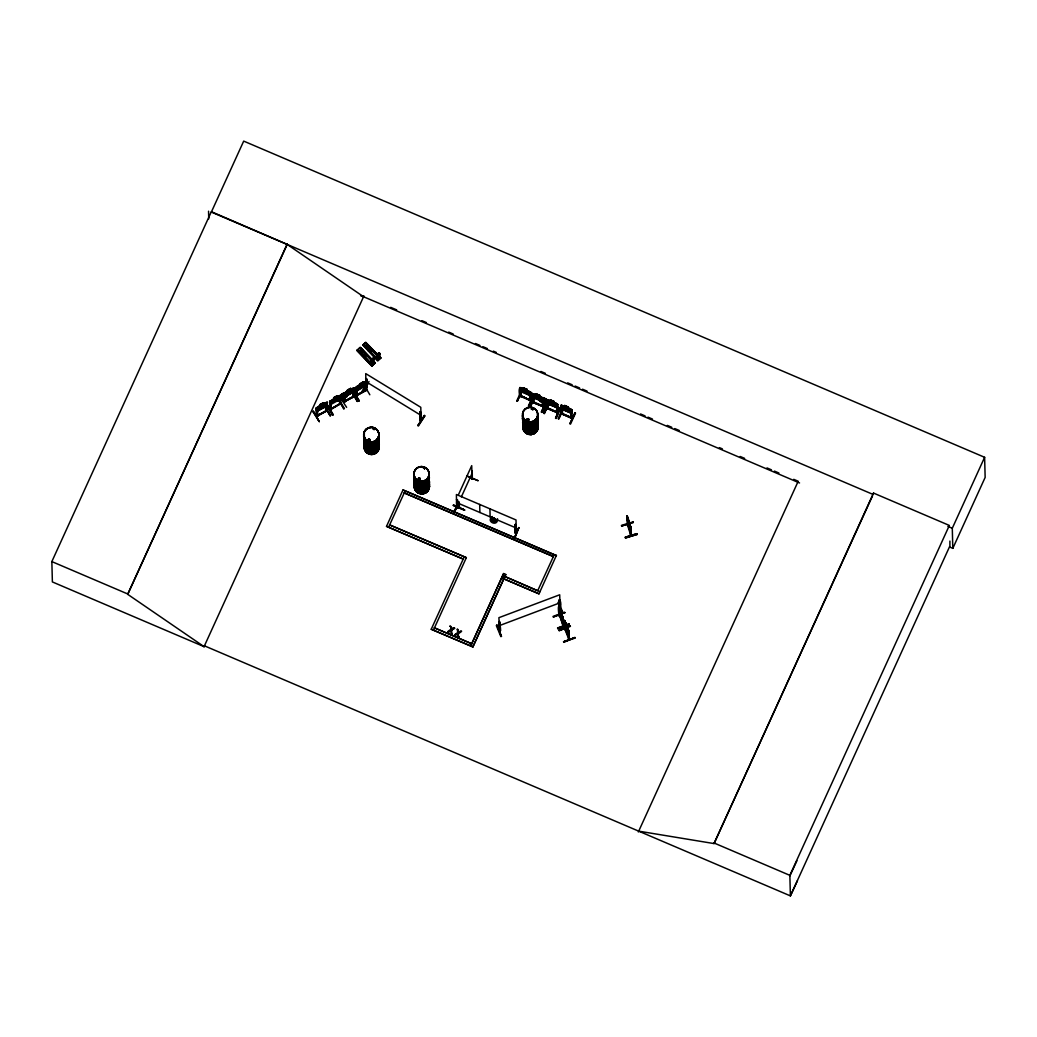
<?xml version="1.0" encoding="UTF-8"?>
<svg xmlns="http://www.w3.org/2000/svg" width="1037" height="1037" viewBox="0 0 1037 1037"><rect width="100%" height="100%" fill="white"/><g stroke="black" fill="none" stroke-linecap="round" stroke-linejoin="round"><path stroke-width="1.5" d="M458.782 507.184L459.235 507.404M459.508 506.899L459.313 507.715L459.391 503.762M472.055 478.575L471.718 465.639L458.535 494.545M493.716 522.026L493.469 518.007L491.694 519.796L492.653 521.676L494.818 521.818L496.023 520.068L494.118 517.878M373.826 429.383L374.422 428.799M418.391 478.913L419.078 479.898M418.481 479.211L418.715 478.381M420.024 478.938C420.711 480.507 418.248 476.152 418.105 479.548M424.405 468.4L423.796 468.18L424.457 468.283M424.574 468.05L424.483 468.957M528.935 419.635L527.963 420.931L526.744 419.868M533.329 408.863L532.318 408.565L532.292 409.602M533.316 408.993L532.331 409.511M366.722 387.553L366.061 386.542L362.613 391.688L362.03 391.338L365.322 386.308M419.985 411.637L419.972 420.037L420.957 420.698L420.931 412.207L419.985 411.637L419.855 419.752L421.022 420.672L420.802 407.321L365.724 373.605L365.944 381.655L421.009 415.37M565.061 628.228L565.489 629.744L564.543 628.526M568.457 638.338L569.456 639.505L568.756 630.392L569.002 639.414M558.93 614.798L559.254 616.172L559.734 615.524M562.637 625.117L563.13 624.417L563.026 626.037M563.221 624.909C564.815 630.911 561.704 602.899 562.702 625.104M379.944 353.811C379.218 351.893 380.462 354.032 379.296 357.195L377.299 358.996L376.366 356.132M500.275 629.939L499.406 631.002L500.132 629.926C501.869 635.188 497.838 607.591 499.549 631.014M628.124 525.111L627.268 524.035L628.15 525.305M628.137 525.007L627.566 525.539L628.072 524.994M464.628 510.01L453.441 505.097M363.857 354.913L364.687 356.093L365.53 354.758M371.35 350.039L370.65 350.921M330.181 409.33L339.617 404.028M331.334 409.213L331.075 408.409L330.064 409.395L331.347 409.161L330.272 409.758L329.96 401.293L330.92 400.749L331.27 409.278M340.758 403.665L330.557 409.732L330.336 400.956L330.479 403.704M344.841 401.837L344.647 393.736L343.48 393.904M344.841 401.539L343.571 401.721M354.369 396.575L353.384 397.158L352.995 396.471L354.174 395.823L357.324 401.423L357.908 401.099L352.541 392.116M352.982 391.882L353.163 396.536M354.382 396.173L354.174 395.823M317.659 415.785L316.415 416.148L325.942 411.183M316.402 415.915L317.685 415.967M317.685 415.681L317.153 407.632L316.194 408.163L316.454 416.031M325.722 406.154L325.735 411.041L326.914 410.095M365.62 389.925L366.891 389.795M370.494 361.991L373.45 357.985L371.479 359.372L370.572 362.094M373.683 363.793L372.568 363.08M373.19 363.637L372.568 363.313L373.229 363.274M374.37 358.283L373.566 362.354L371.57 364.156L370.663 361.965M372.944 364.104L373.1 364.83L373.864 363.287L373.074 363.793M492.653 521.676L493.612 518.306M367.837 439.701L369.185 438.742M369.678 440.168L369.133 438.988M370.092 440.012L369.703 440.803M373.216 429.085L374.551 429.111M370.092 440.336L369.457 438.871M423.42 468.335L424.353 467.843M420.296 479.587L419.894 478.264M526.666 419.609L527.185 418.896M528.922 420.244L528.727 419.117M499.134 630.665L500.106 629.861M560.032 607.436L559.06 608.55M558.904 608.162C562.067 608.888 560.874 598.168 558.813 600.073L559.176 611.376L562.987 620.087L558.684 609.212L562.922 620.113L562.313 619.776M560.187 608.162L559.176 608.499M559.047 608.252L560.187 607.812M453.415 505.304L464.641 509.984L453.441 505.084M491.694 519.796L492.899 518.033M493.781 518.357L496.023 520.068M378.648 358.504C379.283 358.18 378.129 357.48 378.518 358.387M379.231 358.452L379.283 359.009M472.315 479.198L472.237 470.694M471.744 478.964L472.068 478.226M457.382 500.21L456.539 499.406L457.382 500.21L457.706 508.311L456.798 507.43L457.745 507.832M453.493 512.771L458.406 501.895M458.976 501.999L454.102 512.861M454.115 513.03L458.976 502.154M456.786 507.132C455.528 508.83 459.715 507.702 456.617 507.119M532.681 397.054C532.914 415.267 531.994 383.094 532.616 396.471M533.64 393.788L543.466 398.389L542.208 397.378M533.446 394.643L532.603 393.84L533.446 394.643L533.64 402.395M534.431 397.78L530.179 407.463L529.544 407.204L533.861 397.69M530.076 407.398L534.275 397.871M539.733 399.452L534.431 396.445L534.392 394.591L536.22 395.032L536.116 393.84L539.797 395.382L539.771 396.497L541.495 397.573M536.142 394.838L536.116 393.84M533.938 402.356L532.72 402.084M539.797 395.382L536.064 393.956M542.481 401.617L542.494 406.465L542.934 405.713L543.906 406.543L542.714 405.973M542.649 401.241L542.623 406.504M546.642 399.725L550.427 400.995M546.266 402.913L542.001 412.428L546.214 402.875M546.693 408.371L547.925 408.824L547.601 400.723L546.59 400.295L547.795 399.854M547.601 400.723L546.758 399.919L546.823 408.397L557.893 412.998L557.673 404.352L556.558 404.482L557.737 404.521M543.764 413.283L547.977 403.756L543.712 413.283L544.334 413.543L547.99 405.389M548.586 403.86L544.334 413.543M550.284 399.919L553.965 401.462L550.284 399.919L550.31 400.917M547.808 408.772L547.017 407.645M547.925 408.824L547.86 403.562L545.397 401.358L547.717 401.267L544.594 400.788L541.56 398.597L543.881 400.71L542.079 401.125M553.991 402.46L553.836 401.449L553.81 402.55L555.663 403.652L555.702 405.506L550.453 404.08M547.821 403.963L556.506 407.463L547.873 403.834M557.686 407.126L556.363 407.515M557.089 411.793L556.83 412.687L558.062 412.324L556.649 412.48M555.599 418.105L560.408 407.204L555.547 418.248L556.169 418.507L561.017 407.606M515.233 532.422L516.478 532.655L515.246 533.018C514.132 518.694 517.256 524.878 516.309 533.329L516.024 519.965L456.41 494.519L456.578 507.832L457.589 508.26M515.246 533.018L515.35 532.175M514.728 537.257L518.915 527.574M514.585 538.838L518.863 527.548L514.041 538.566M204.172 646.699L52.381 581.926L51.85 561.587L211.341 211.678L287.197 244.421L127.707 594.331L204.069 646.647L204.445 645.831L790.401 895.89L797.44 880.711M949.905 541.081L949.892 545.98L790.401 895.89L789.857 875.345L949.348 525.435L873.517 493.068L873.154 494.48L211.354 212.066L243.695 141.11L984.619 457.304L985.15 477.422L952.809 548.366L949.84 547.095M127.707 594.331L287.184 244.045M204.069 646.647L363.935 295.921M386.516 526.355L463.215 559.086L386.516 526.355L402.978 489.97L556.428 555.599L405.195 490.812L388.681 527.029M461.387 496.814L471.926 473.689M520.626 388.46L519.783 387.657L520.626 388.46L520.846 396.614M519.68 390.236L529.505 395.266L520.833 391.701M520.82 387.605L530.659 392.155L529.544 392.271L530.724 392.323L531.061 400.425L519.991 395.706C525.668 396.264 533.161 405.506 529.803 395.123M521.08 391.519L516.698 400.995L517.32 401.267L521.637 391.61L517.32 401.267M520.872 387.657C516.556 386.581 522.078 408.254 519.783 387.527M519.874 395.356L520.95 396.562L520.872 391.312M526.913 389.368L523.296 387.682L523.387 388.875L521.559 388.421L521.611 390.275L523.465 391.843L528.701 393.295L528.65 391.455L526.809 390.34M529.92 399.647L529.855 400.425M529.868 399.556L530.763 400.463L520.898 395.732M532.849 396.393L528.494 406.037L529.116 406.297L533.394 396.769M532.901 396.536L528.559 405.895M470.668 646.077L503.606 573.552L505.784 574.485L472.846 647.01L431.236 629.252L464.174 556.973M466.339 557.647L389.64 524.916L466.339 557.647L433.414 630.172M550.258 404.741L548.884 405.234C547.186 406.258 536.349 398.027 540.446 401.63L548.975 405.298C551.334 405.221 550.686 401.526 548.832 401.189M542.818 397.612L546.486 399.18L542.818 397.612L542.921 398.804L541.145 398.234L541.197 400.075L543.051 401.656L548.288 403.108L548.236 401.254L546.369 399.154M542.792 398.714C533.498 394.527 555.456 404.223 546.512 400.165L546.486 399.18M492.342 516.517C485.212 521.741 498.33 527.327 497.488 518.707M562.326 405.35L561.056 405.273L570.817 408.941L572.009 410.393L570.713 409.071M561.121 405.156C561.523 432.183 561.056 388.11 562.456 413.828M561.134 407.93L562.378 409.395M561.302 407.852L562.287 409.395L570.907 413.063L572.139 412.622M562.534 409.2L558.152 418.689L558.774 418.961L563.104 409.472M563.091 409.304L558.774 418.792M564.776 406.361L564.75 405.376L564.841 406.569L563.013 406.115L563.065 407.969L568.341 411.002L570.156 410.989L570.104 409.135L568.263 408.034M562.287 414.204L562.56 413.517L561.328 413.05M568.367 407.061L564.698 405.493M568.393 408.047L568.289 406.919M570.907 413.063L562.339 409.278M570.998 409.965C571.918 415.461 569.585 417.807 572.398 418.067L561.328 413.348M572.307 417.963L571.426 417.315L571.309 418.118M561.16 413.504L572.061 418.507L572.502 417.82M569.961 423.731L574.913 412.726L575.522 413.154L570.57 423.99L569.948 423.563L575.055 412.933M471.329 644.638L503.606 573.552M472.846 647.01L505.784 574.485M503.165 578.555L538.994 593.838L556.415 555.352M638.338 831.972L797.829 482.062M638.714 831.155L714.039 843.574L873.517 493.068M714.039 843.574L872.48 495.958M952.809 548.366L952.29 528.248L984.619 457.304M789.883 875.941L796.922 860.762M363.857 354.965L365.205 354.473M338.49 398.701L336.157 398.804L338.36 396.471L335.392 398.999L332.514 399.686L334.718 399.608L332.475 402.058L335.469 399.414L337.505 399.258M374.227 358.971L374.292 358.167M376.288 356.598L377.351 354.006M373.774 363.831L373.087 364.246M564.608 628.539L568.963 639.583M569.391 639.388L565.035 628.331M491.914 520.859L493.495 518.176M558.943 615.097C556.688 597.26 561.924 612.05 561.406 617.365M369.768 440.103L368.874 440.634M424.6 468.841L424.651 468.193M420.128 479.846L420.102 478.472M365.711 381.953L365.854 378.492L366.787 379.062L367.111 387.177M366.891 387.527L366.787 379.062M362.509 391.597L369.003 381.538M366.735 385.271L368.304 382.834M366.722 387.475L367.111 386.814L366.204 386.555M419.868 419.972L420.192 419.298L421.126 420.192M424.509 415.526L417.989 425.546M417.898 425.52L424.431 415.357M418.468 425.87L424.898 415.759L418.041 425.585M630.496 534.249L630.729 526.316L630.898 535.623L630.457 534.638L630.989 534.094L631.377 535.351M343.817 408.798L340.927 403.562L339.488 404.145L340.551 403.263L343.817 408.798L344.401 408.474L340.551 402.058M343.636 401.863L343.558 397.132M325.929 410.574L327.109 410.561M354.369 396.29L354.174 387.812L354.304 390.586L353.137 392.232L346.332 396.03M325.722 406.413L326.862 404.806M325.877 406.504L317.633 410.924L325.877 406.504C329.273 397.067 326.111 404.767 326.979 410.976M365.568 385.751C376.548 377.559 342.054 399.906 365.659 385.738M321.703 405.895L318.748 406.569L320.964 406.491L318.67 408.915L321.703 406.297L324.737 405.597L322.403 405.7L324.607 403.354L321.535 406.076M346.773 396.691L347.888 394.928L346.773 396.691L338.58 401.189M378.57 357.778L378.946 358.115M327.031 404.469L333.058 414.774M346.63 407.36L340.862 398.623L342.716 396.652L345.749 395.965L343.403 396.056L345.619 393.723L342.638 396.238L339.747 396.912L341.964 396.847L339.669 399.258L340.901 398.584M374.811 363.287L371.842 366.139L356.832 350.48L360.046 347.421L375.238 363.054L360.267 347.356L375.29 363.015M372.296 365.737L357.026 350.247L372.05 365.918L372.853 365.244L357.804 349.599M374.707 363.533L359.67 347.888M380.773 358.024L365.763 342.275L362.781 345.036L377.611 360.954L381.007 357.856L365.517 342.625M380.19 358.556L365.335 342.793M313.304 411.3L319.279 421.644L312.837 411.585M378.155 360.461L363.598 344.375L378.22 360.396L362.781 344.958M380.618 358.219L379.011 356.534M369.833 349.365L369.574 350.26M377.559 353.773L376.794 355.834M559.773 616.069C561.782 613.723 555.638 598.168 561.095 612.297M357.247 350.104L372.244 365.789M357.869 349.547L372.814 365.257M359.424 348.069L374.655 363.585M365.374 342.767L380.216 358.53M365.568 342.586L377.39 354.861M378.609 360.046L363.533 344.44M377.675 353.889L379.023 352.658L379.192 353.552M377.909 353.643L378.881 352.865M374.279 429.707L373.281 429.214M420.063 479.768L418.183 479.483M527.276 419.35L528.559 419.713M358.582 351.776L361.563 349.08M364.311 346.617L367.292 343.934M362.587 350.143L359.593 352.761M368.316 344.997L365.322 347.615M361.122 354.421L364.104 351.737M369.833 346.578L366.839 349.197M362.47 355.847L365.465 353.15M368.2 350.687L371.181 347.991M378.259 357.298L376.496 358.815M373.45 362.237L371.453 364.026L370.974 361.809M378.674 358.945L379.581 358.128L378.686 359.541M378.803 359.087L379.723 358.271M372.957 364.687L373.761 364M339.371 395.59L340.732 395.304L330.22 401.008M347.317 391.312L343.804 393.749L344.88 392.66M316.661 416.291L316.454 407.878L319.992 405.713L320.018 404.573M359.826 384.805L356.235 387.112L356.352 395.901L355.976 387.397L357.156 387.216L357.311 395.434L356.572 395.849M357.389 386.153L356.235 387.112L356.495 389.808M337.518 400.619L338.593 400.995L337.401 400.684L337.336 398.027L340.888 395.875M339.669 403.678L339.98 404.482L339.488 403.847M343.765 397.482C344.401 405.739 341.627 401.228 353.202 396.912M317.672 416.083L317.244 410.846M356.274 395.33L366.8 390.042L356.547 395.784M365.685 390.055L366.917 389.977M532.681 401.552L533.718 401.915M546.849 407.619L557.932 412.519M516.245 533.07L515.272 532.668M333.875 398.791L332.151 400.101L332.19 401.941L337.206 399.958M347.382 391.416L345.658 392.725L345.697 394.566M359.891 384.908L358.167 386.205L358.206 388.058L359.969 387.89L364.946 384.325L364.894 382.484L363.144 383.12L363.054 382.018L359.709 384.831L359.683 383.846L363.17 381.914L363.196 382.899M571.27 417.587L571.257 412.804M340.94 395.732L339.203 397.015L339.242 398.869L344.271 396.912L345.995 395.162L345.956 393.308L344.193 393.943L344.167 392.945M316.454 415.746L316.765 416.55M547.847 403.574L544.671 401.254L542.701 401.371L533.796 397.767L532.551 396.303L533.744 397.884L542.351 401.384M327.07 404.313L333.214 414.709L332.618 415.033L326.538 404.767L332.67 414.981M319.279 421.644L313.355 411.145L312.785 411.624M354.084 393.425L359.061 400.878L353.889 391.675M453.765 627.67C449.164 631.792 452.728 626.802 454.621 628.202L451.484 630.237L454.621 628.202M457.278 629.342L458.173 629.563L458.561 632.57L461.011 630.768C463.889 631.766 454.958 633.153 459.261 637.029L458.367 636.472L457.965 633.568L455.463 635.409L454.608 634.877L457.797 632.816L454.608 634.877M450.719 630.47L448.204 632.311L450.719 630.47L451.108 633.555L452.002 633.763M374.409 358.283L373.89 358.452M499.173 630.561L500.391 630.185M499.277 630.755L500.404 630.366M559.086 607.967L560.045 607.734L559.708 594.784L498.914 617.676L499.458 630.742M346.838 394.216L348.976 392.038L351.997 391.325L349.663 391.429L351.867 389.082L348.912 391.623L345.982 392.375L348.225 392.232M333.784 397.69L333.758 398.83L333.668 397.728L337.142 395.784L337.232 396.886M337.206 395.901L333.668 397.728M347.175 390.353C355.717 386.594 346.293 389.121 347.201 391.338M354.239 387.929L350.571 389.497L350.545 388.512M331.127 401.112L329.96 401.293M340.564 395.862L339.397 396.03M353.461 397.054L353.111 389.018L353.863 388.123M347.46 394.384L352.424 390.819L352.386 388.979L350.636 389.614L350.662 388.408M346.267 395.914L353.137 392.232L354.304 390.586M339.488 403.937L331.244 408.734M344.751 401.15L354.058 395.875M344.751 401.358L354.278 396.536L343.843 402.123M353.267 396.873L353.889 395.836M323.453 402.797L319.902 404.611L320.109 405.674L318.385 406.971L318.424 408.824L323.44 406.854L325.164 405.091L325.112 403.25L323.363 403.873L323.388 402.68L320.083 404.689M323.298 403.769L326.979 402.2M325.696 402.589L316.454 407.878M325.644 402.939L326.811 402.758L325.851 403.289L326.007 411.145M317.374 407.982L316.194 408.163M363.08 383.003L366.761 381.435L365.4 381.72M365.737 390.638L365.426 382.173L366.385 381.642L365.633 382.523L365.983 390.56M357.156 387.216L355.976 387.397M317.478 415.409L326.927 410.393M316.415 416.2L326.811 410.445L326.603 402.408M316.622 416.563L327.018 410.808M366.696 389.329L365.841 390.573M357.259 394.643L366.579 389.393M365.724 390.43L356.287 395.564M325.294 406.387L330.634 415.383L330.051 415.707L330.622 415.37M369.833 394.773L364.531 385.777M344.284 392.854C335.301 398.934 346.086 390.093 344.258 394.047M344.375 393.956L347.81 392.271L347.952 395.045L347.81 392.271M347.875 392.388L337.336 398.027M340.94 396.056L344.206 394.267L344.258 396.121L340.992 397.91L340.914 394.734M368.511 439.195L369.302 439.234M367.915 439.96L369.652 440.699M527.146 418.857L528.313 418.741M418.507 478.213L419.946 478.238M496.943 625.194L496.334 625.596L500.819 636.601L501.454 636.368L496.969 625.181L501.454 636.368M532.798 401.591L542.649 405.804M533.588 402.421L543.634 406.971M533.601 402.719L533.692 397.482M547.925 408.526L546.68 408.072M556.986 412.117L556.726 404.093M556.778 412.285L557.88 412.7M515.143 524.424L515.519 532.409M529.933 399.945L530.853 400.269M530.711 400.775L530.542 392.116M561.445 413.102L571.257 417.38M376.82 356.78L376.107 356.715M330.142 415.63L324.075 405.337M499.199 622.952L500.223 622.563M559.371 616.211L558.969 600.462L559.993 600.06M562.482 613.217L558.723 603.664M557.997 602.367L562.482 613.385L563.117 613.139L559.137 603.495M499.121 625.726L559.915 602.834M564.906 620.994C563.078 617.3 570.531 635.37 568.263 629.433M564.828 620.58L565.087 629.887M567.161 627.048L567.939 631.027L565.1 622.187L567.939 631.027L566.993 627.502C570.117 633.776 562.119 613.424 567.33 627.087L567.265 626.011M564.906 625.052L564.517 622.848L568.859 633.711L568.224 633.387M567.304 626.102L565.735 622.524M558.852 630.12L570.272 625.855L559.099 630.742L570.454 626.322M569.157 631.39L568.354 630.548M568.263 633.503L564.996 624.948M574.939 637.522L563.506 641.773L574.978 637.612M563.752 642.357L574.913 637.483M575.146 638.066L563.571 641.903M556.415 407.385L557.621 406.945M338.866 396.354L337.129 396.99L337.025 395.888M529.363 395.304L530.737 394.812L529.453 395.382M370.028 349.288L371.116 349.469M558.619 606.554L559.993 609.847M559.047 607.358L562.858 617.456L559.306 608.058M560.097 608.81C563.597 619.426 559.358 604.649 560.032 610.002L559.358 608.512L560.045 610.002M559.332 614.656L563.143 626.076L562.897 616.769M553.369 616.976L564.789 612.608L553.369 616.976L553.136 616.354L564.595 612.219L564.828 612.841M562.287 615.835L562.922 617.43M563.285 617.767L562.508 616.911M557.634 627.994L569.08 623.794L569.313 624.559L557.841 628.694L557.621 627.929M557.608 628.072L569.132 624.08M557.841 628.655L569.3 624.52M561.471 613.45L562.041 617.417L559.008 607.825M561.276 613.748L561.406 615.576L559.695 608.913L560.161 610.119M366.774 387.164L365.776 386.697M627.087 518.669L626.983 515.895L627.346 516.724M629.472 522.92L627.1 516.387L630.548 527.016L627.618 517.891M629.394 525.837L629.965 526.9L628.292 519.213M633.283 522.363L621.643 526.031L633.309 522.324M630.729 526.316L631.053 527.34L630.327 526.446M630.366 529.35C622.965 506.004 629.511 527.314 630.211 529.272M630.703 535.429L631.352 535.157L627.722 524.32L627.502 516.27M625.259 537.166L636.938 533.653L625.272 537.335L625.467 537.957L637.146 534.418L625.467 537.931M528.235 420.75L526.952 420.387M525.163 390.664L528.261 391.079L525.966 391.234L528.455 393.412L525.228 391.13L522.078 390.729L524.45 390.573L522.078 388.486L525.228 390.819M566.617 408.358L569.715 408.772L567.42 408.928L569.909 411.106L566.682 408.824L563.532 408.422L565.904 408.267L563.532 406.18L566.682 408.513M538.799 397.378L541.133 397.262L538.009 396.951M459.313 507.65L459.145 502.699M532.422 393.762L533.692 393.84M540.407 397.586L539.136 397.508L540.342 397.702M557.789 413.05L557.556 404.313M572.061 418.507L571.996 409.809M548.547 400.671L550.375 401.112L550.401 400.01M550.154 403.445L552.228 403.354L555.456 405.623L552.954 403.458L555.288 403.341L552.151 402.887L549.104 400.71L551.438 402.81M528.002 418.702L528.792 419.104M559.267 615.784L559.449 615.045M330.414 403.587L331.477 403.963M356.417 389.705L357.493 390.081M356.378 389.886L357.558 390.197M316.635 410.471L317.711 410.846L316.531 410.535L316.57 407.826M553.862 402.434L556.363 403.458L547.743 399.984M542.558 398.014L545.76 399.064M542.39 398.402L543.557 398.117M548.093 408.15L556.817 411.883M547.925 408.604L556.817 412.389M542.001 412.428L541.379 412L545.669 402.499L541.444 412.026M514.974 524.8L515.985 525.228M515.35 532.474L516.478 532.655M515.272 532.953L516.193 533.277M471.835 478.77L472.457 478.394M453.325 505.512L464.511 510.282M947.883 526.381L952.29 528.248M390.703 307.341L396.652 309.882M421.929 320.679L426.401 322.572M448.71 332.099L453.169 334.005M475.477 343.519L479.937 345.425M482.918 346.695L487.377 348.601M493.327 351.141L496.295 352.411M540.912 371.453L545.371 373.346M567.68 382.873L572.152 384.779M575.12 386.049L579.579 387.955M582.561 389.212L587.02 391.118M640.555 413.97L645.027 415.876M647.995 417.146L652.454 419.052M667.335 425.39L671.795 427.296M674.763 428.566L679.222 430.472M719.38 447.608L722.361 448.878M740.198 456.487L744.67 458.393M766.978 467.92L771.437 469.826M774.406 471.096L778.878 473.002M793.746 479.34L798.205 481.246M799.553 482.97L360.578 295.48L363.559 296.738L287.197 244.421M561.069 405.726L562.08 406.154M520.678 396.225L519.913 396.186M519.822 396.082L530.763 400.749M561.16 413.724L572.23 418.442M456.617 502.569L516.245 528.014M537.088 590.507L502.686 575.587L539.953 591.738M450.032 626.244L450.914 626.465L451.315 629.485M448.204 632.311C445.638 631.079 454.336 629.809 450.019 626.076M472.833 646.751L431.236 629.252M714.026 842.977L789.857 875.345M51.85 561.587L127.694 593.955M370.183 350.908L369.561 350.208M527.535 420.335L527.016 419.57L527.25 420.205M527.314 420.309L528.611 419.402M365.633 378.842L366.567 379.412M419.765 411.987L420.698 412.557M366.061 386.542L366.929 386.995M365.918 387.008L366.774 387.462M556.312 403.471L557.621 404.469M556.778 412.583L556.558 404.482M543.699 406.387L532.603 402.369L543.738 406.919L543.492 402.045M529.259 391.377L530.607 392.271M628.694 520.289L628.733 520.833M540.044 399.025L538.06 397.275L534.898 396.899L537.27 396.73L534.898 394.656L538.06 396.977M559.449 614.915L563.493 625.817M379.633 354.239L379.179 357.078L377.183 358.88L376.703 356.663M519.731 390.119L520.924 391.714M371.116 349.417L371.35 350.091M560.874 612.828L561.808 616.121M568.794 639.22L568.743 630.95M352.93 388.149L344.828 392.66M352.01 392.44L357.324 401.423M330.362 403.769L331.542 404.08L339.63 399.608L339.812 404.443L339.475 399.258M365.452 381.655L357.337 386.153M353.837 391.714L359.204 400.826M354.135 393.386L358.672 401.099M324.75 406.543L330.051 415.707M630.69 535.131L627.268 524.191M494.105 518.215L495.66 521.092M558.658 606.684L559.073 607.449M560.058 610.326L561.743 616.406M560.667 611.13L560.719 611.169M626.983 515.895L627.372 516.815M560.097 612.18L561.406 615.576M633.309 522.492L633.114 521.87L621.435 525.396L621.643 526.031M637.146 534.431L636.99 533.938M628.266 519.33L627.942 518.319L628.72 521.767C626.361 516.361 632.376 534.794 629.316 522.868M559.41 610.352L562.093 617.391L561.445 612.361M493.962 518.331L494.818 521.818M627.657 519.731L628.279 522.376M631.339 534.936L631.053 527.34M451.484 630.068L452.015 633.931M457.278 629.174L457.797 632.985M630.509 526.913L630.613 529.674M629.316 523.205L629.368 525.046L628.215 519.744M628.266 518.228L628.383 519.537M628.085 525.461L627.839 517.294L627.683 525.578M627.113 515.856L627.294 524.579M571.944 409.926L572.009 412.557M568.613 631.002L568.73 633.763M562.326 408.993L562.404 414.256M565.904 622.628L566.033 623.768M565.359 626.413L565.489 629.744M564.452 620.191L564.582 628.94M560.149 608.965L560.239 610.119M554.251 554.665L537.775 590.559M550.064 402.045L550.206 404.858M546.68 403.51L546.862 408.5M542.947 397.69L542.973 398.688M539.331 400.204L539.305 397.456L539.201 400.165M538.994 593.838L501.727 577.946M529.544 392.271L529.764 400.321M526.965 389.251L526.939 390.353L526.835 389.225M500.067 622.174L500.236 628.383M489.931 508.817L490.138 516.867M479.677 504.449L479.885 512.498M459.002 503.593L458.885 507.482L458.756 502.53M457.55 499.834L457.706 508.311M458.367 636.472L457.965 633.568M405.195 490.812L402.978 489.97M373.333 357.869L373.476 358.711M373.294 361.693L370.766 363.974M366.579 381.409L366.761 390.21M362.548 382.614L360.461 383.768M350.026 389.108L347.939 390.275M344.556 398.208L344.802 401.954M343.597 393.438L341.497 394.578M340.642 399.076L340.719 404.08M337.453 397.975L337.582 400.723M330.92 400.749L330.997 408.811M322.766 403.38L320.679 404.534M208.554 211.211L208.748 218.885M428.838 475.49A7.726 7.492 -1.5 0 1 422.461 485.64A7.622 7.389 -1.5 0 1 414.1 477.201M428.735 475.646A7.622 7.389 -1.5 0 1 422.448 485.679A7.726 7.492 -1.5 0 1 413.983 477.059A7.726 7.492 -1.5 0 0 422.448 485.536A7.726 7.492 -1.5 0 0 428.838 475.374M428.735 477.396A7.583 7.337 -1.5 0 1 422.487 487.364A7.635 7.402 -1.5 0 1 414.126 478.99A7.583 7.337 -1.5 0 0 422.487 487.364A7.635 7.402 -1.5 0 0 428.799 477.435M429.007 475.179A7.583 7.337 -1.5 0 1 416.77 479.794A7.635 7.402 -1.5 0 1 418.754 467.052A7.635 7.402 -1.5 0 1 429.059 475.076A7.635 7.402 -1.5 0 1 416.718 479.729A7.583 7.337 -1.5 0 1 418.779 467.22A7.583 7.337 -1.5 0 1 429.007 475.179A7.609 7.376 -1.5 0 1 421.398 483.475A7.609 7.376 -1.5 0 1 414.048 474.985M428.774 473.144A7.726 7.492 -1.5 0 1 422.396 483.307A7.726 7.492 -1.5 0 1 413.932 474.726M428.722 475.283A7.609 7.376 -1.5 0 1 422.435 485.29A7.609 7.376 -1.5 0 1 414.1 476.839M429.137 474.933A7.622 7.389 -1.5 0 1 421.385 483.125A7.622 7.389 -1.5 0 1 414.022 474.609M428.994 481.699A7.726 7.492 -1.5 0 1 422.616 491.862A7.622 7.389 -1.5 0 1 414.256 483.54M414.152 483.281A7.726 7.492 -1.5 0 0 422.616 491.862A7.622 7.389 -1.5 0 0 428.903 481.985M414.191 479.275A7.583 7.337 -1.5 0 0 422.5 487.688A7.583 7.337 -1.5 0 0 428.748 477.733A7.635 7.402 -1.5 0 1 422.5 487.636A7.635 7.402 -1.5 0 1 414.139 479.159M428.903 483.735A7.583 7.337 -1.5 0 1 423.627 493.521A7.583 7.337 -1.5 0 1 414.307 487.196A7.635 7.402 -1.5 0 0 423.64 493.625A7.635 7.402 -1.5 0 0 428.968 483.838A7.635 7.402 -1.5 0 1 423.64 493.625A7.635 7.402 -1.5 0 1 414.256 487.325A7.622 7.389 -1.5 0 0 423.64 493.69A7.622 7.389 -1.5 0 0 428.955 483.838M414.087 481.051A7.726 7.492 -1.5 0 0 422.565 489.645A7.726 7.492 -1.5 0 0 428.942 479.483A7.622 7.389 -1.5 0 1 422.539 489.412A7.622 7.389 -1.5 0 1 414.191 480.948M428.877 481.609A7.609 7.376 -1.5 0 1 422.603 491.616A7.609 7.376 -1.5 0 1 414.269 483.164M428.838 479.768A7.609 7.376 -1.5 0 1 422.552 489.762A7.609 7.376 -1.5 0 1 414.217 481.311M537.84 418.183A7.622 7.389 -1.5 0 1 529.09 426.285A7.726 7.492 -1.5 0 1 523.179 415.837A7.726 7.492 -1.5 0 0 529.064 426.142A7.726 7.492 -1.5 0 0 537.944 417.924M523.283 416.006A7.622 7.389 -1.5 0 0 529.09 426.285A7.726 7.492 -1.5 0 0 537.944 418.041M522.765 419.635A7.635 7.402 -1.5 0 0 530.127 428.164A7.635 7.402 -1.5 0 0 537.905 419.959A7.622 7.389 -1.5 0 1 530.127 428.255A7.622 7.389 -1.5 0 1 522.778 419.739A7.635 7.402 -1.5 0 0 530.127 428.333A7.609 7.376 -1.5 0 0 537.879 420.244M537.879 415.707A7.726 7.492 -1.5 0 1 529 423.926A7.726 7.492 -1.5 0 1 523.128 413.504M531.385 409.122A7.726 7.492 -1.5 0 1 533.316 409.667A7.622 7.389 -1.5 0 0 531.359 409.084M537.827 417.807A7.622 7.389 -1.5 0 1 529.077 425.909A7.622 7.389 -1.5 0 1 523.27 415.643M537.775 415.954A7.622 7.389 -1.5 0 1 529.026 424.068A7.622 7.389 -1.5 0 1 523.231 413.789M537.775 415.591A7.622 7.389 -1.5 0 1 529.013 423.692A7.622 7.389 -1.5 0 1 523.218 413.413M537.633 422.474A7.726 7.492 -1.5 0 1 531.255 432.636A7.726 7.492 -1.5 0 1 522.778 424.042M538.009 424.509A7.622 7.389 -1.5 0 1 530.244 432.701A7.622 7.389 -1.5 0 1 522.894 424.185M538.034 426.246A7.609 7.376 -1.5 0 1 530.296 434.412A7.609 7.376 -1.5 0 1 522.946 425.922A7.635 7.402 -1.5 0 0 531.294 434.451A7.635 7.402 -1.5 0 0 537.594 424.418M522.791 419.92A7.609 7.376 -1.5 0 0 530.14 428.424A7.635 7.402 -1.5 0 0 537.905 420.128M537.568 420.141A7.726 7.492 -1.5 0 1 530.179 430.342A7.726 7.492 -1.5 0 1 523.296 419.829M537.996 424.133A7.622 7.389 -1.5 0 1 530.231 432.325A7.622 7.389 -1.5 0 1 522.881 423.822M537.944 422.292A7.622 7.389 -1.5 0 1 530.192 430.485A7.622 7.389 -1.5 0 1 522.829 421.968M537.931 421.916A7.622 7.389 -1.5 0 1 530.179 430.109A7.622 7.389 -1.5 0 1 522.829 421.592M378.959 440.194A7.622 7.389 -1.5 0 1 369.289 446.169A7.622 7.389 -1.5 0 1 364.454 436.097M379.114 438.132A7.726 7.492 -1.5 0 1 370.235 446.351A7.726 7.492 -1.5 0 1 364.35 435.929M364.544 437.847A7.583 7.337 -1.5 0 0 370.313 448.062A7.583 7.337 -1.5 0 0 379.011 440.012A7.622 7.389 -1.5 0 1 370.3 448.243A7.622 7.389 -1.5 0 1 364.505 437.964A7.635 7.402 -1.5 0 0 370.3 448.269A7.583 7.337 -1.5 0 0 379.011 440.336M379.075 440.155A7.635 7.402 -1.5 0 1 370.3 448.269A7.583 7.337 -1.5 0 1 364.557 438.184M364.298 433.712A7.726 7.492 -1.5 0 0 370.183 444.134A7.726 7.492 -1.5 0 0 379.049 435.916A7.726 7.492 -1.5 0 1 370.17 444.017A7.726 7.492 -1.5 0 1 364.298 433.596M378.985 437.899A7.609 7.376 -1.5 0 1 370.248 445.988A7.609 7.376 -1.5 0 1 364.454 435.734M378.894 437.977A7.609 7.376 -1.5 0 1 369.224 443.927A7.609 7.376 -1.5 0 1 364.415 433.881M378.946 435.683A7.622 7.389 -1.5 0 1 370.183 443.784A7.622 7.389 -1.5 0 1 364.389 433.505M379.179 444.601A7.622 7.389 -1.5 0 1 370.416 452.702A7.726 7.492 -1.5 0 1 364.518 442.255A7.726 7.492 -1.5 0 0 370.403 452.56A7.726 7.492 -1.5 0 0 379.27 444.342M364.622 442.423A7.622 7.389 -1.5 0 0 370.416 452.702A7.726 7.492 -1.5 0 0 379.27 444.458M379.166 446.338A7.583 7.337 -1.5 0 1 371.466 454.478A7.583 7.337 -1.5 0 1 364.156 446.027A7.635 7.402 -1.5 0 0 371.466 454.582A7.635 7.402 -1.5 0 0 379.231 446.377M378.738 440.336A7.726 7.492 -1.5 0 1 371.35 450.551A7.726 7.492 -1.5 0 1 364.467 440.038M379.153 444.225A7.609 7.376 -1.5 0 1 370.416 452.313A7.609 7.376 -1.5 0 1 364.622 442.06M379.101 442.384A7.609 7.376 -1.5 0 1 370.365 450.473A7.609 7.376 -1.5 0 1 364.583 440.219M378.635 440.129A7.622 7.389 -1.5 0 1 371.35 450.201A7.622 7.389 -1.5 0 1 364.557 439.831M466.806 475.931L478.005 480.662L466.806 475.931M364.557 384.779L361.485 385.531L358.452 388.149L360.746 385.725C354.265 387.799 369.69 379.335 362.185 384.934L364.557 384.779M366.981 354.667L364 357.428L366.981 354.745M372.711 349.521L369.716 352.282L372.711 349.521M336.519 396.484L334.445 397.975L336.519 396.484M337.129 397.314L333.888 399.128L333.927 400.969L337.181 399.167L337.129 397.314M350.636 389.938L347.395 391.753L347.447 393.593L350.687 391.792L350.636 389.938M323.375 404.21L320.122 406.011L320.174 407.852L323.427 406.063L323.375 404.21M363.157 383.444L359.904 385.245L359.956 387.086L363.209 385.297L363.157 383.444M562.534 619.828L559.137 611.324L562.534 619.828M627.178 518.513L627.476 520.743L627.178 518.513M539.02 395.395L536.816 394.475L539.02 395.395M553.175 401.475L550.971 400.541L553.175 401.475M539.655 396.808L536.233 395.369L536.272 397.21L539.707 398.649L539.655 396.808M553.823 402.887L550.388 401.449L550.44 403.289L553.862 404.728L553.823 402.887M526.174 389.251L523.983 388.318L526.174 389.251M567.628 406.945L565.437 405.998L567.628 406.945M526.822 390.664L523.4 389.212L523.452 391.053L526.874 392.517L526.822 390.664M568.276 408.358L564.854 406.893L564.906 408.747L568.328 410.211L568.276 408.358M546.395 400.476L542.973 399.012L543.025 400.865L546.447 402.317L546.395 400.476M553.278 556.532L404.236 492.925L553.278 556.532M471.628 643.718L434.36 627.813L471.628 643.718M416.731 479.638A7.622 7.389 -1.5 0 0 429.046 475.011A7.622 7.389 -1.5 0 0 418.767 467A7.622 7.389 -1.5 0 0 416.731 479.638M525.357 420.296A7.622 7.389 -1.5 0 0 537.672 415.668A7.622 7.389 -1.5 0 0 527.392 407.658A7.622 7.389 -1.5 0 0 525.357 420.296A7.635 7.402 -1.5 0 0 537.684 415.733A7.635 7.402 -1.5 0 0 527.392 407.71A7.635 7.402 -1.5 0 0 525.357 420.374M525.396 420.439A7.583 7.337 -1.5 0 0 537.633 415.837A7.583 7.337 -1.5 0 0 527.418 407.878A7.583 7.337 -1.5 0 0 525.396 420.439M531.294 434.516A7.622 7.389 -1.5 0 0 537.581 424.496A7.635 7.402 -1.5 0 1 531.294 434.529A7.635 7.402 -1.5 0 1 522.92 426.051A7.622 7.389 -1.5 0 0 531.294 434.516M366.528 440.388A7.622 7.389 -1.5 0 0 378.842 435.747A7.635 7.402 -1.5 0 0 368.55 427.724A7.635 7.402 -1.5 0 0 366.528 440.401A7.635 7.402 -1.5 0 0 378.855 435.825A7.635 7.402 -1.5 0 0 368.563 427.801A7.622 7.389 -1.5 0 0 366.528 440.388A7.635 7.402 -1.5 0 0 378.855 435.747A7.622 7.389 -1.5 0 0 368.563 427.75A7.635 7.402 -1.5 0 0 366.528 440.466M366.567 440.531A7.583 7.337 -1.5 0 0 378.803 435.929A7.583 7.337 -1.5 0 0 368.589 427.97A7.583 7.337 -1.5 0 0 366.567 440.531"/></g></svg>
